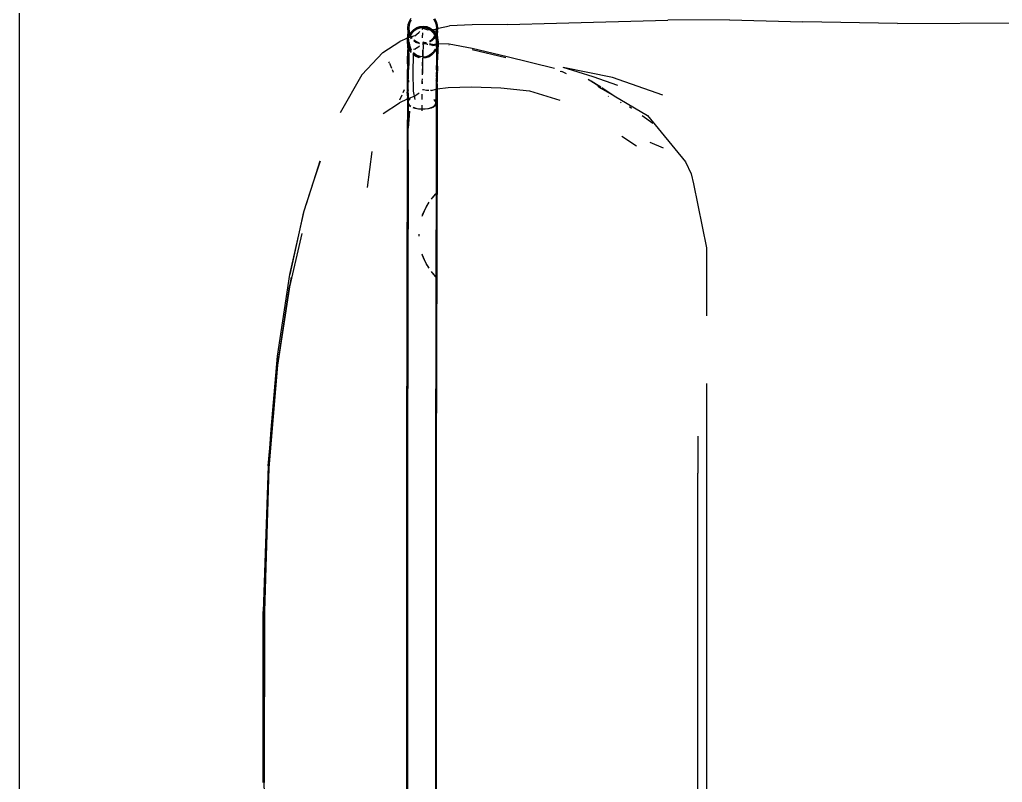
# Model space of a CAD drawing. Header units: millimetres. Extents: x -41292 to 298682, y -22072 to 33155.
# Drawn here: x 29275.8 to 29719.7, y 3407.4 to 3751.7 of the extents above; entities that cross this region are included whole.
import ezdxf

# ---------------------------------------------------------------- set-up
doc = ezdxf.new("R2010")
doc.units = ezdxf.units.MM

# ---------------------------------------------------------------- blocks, each defined once
blk = doc.blocks.new('AHSISHEUD')
for p, q in [((29903.15, 20180.94), (29903.15, 23658.94)), ((30079.21, 21399.16), (30080.02, 21400.47)), ((30078.45, 21395.29), (30078.47, 21396.04)), ((30078.47, 21396.04), (30078.68, 21397.67)), ((30078.63, 21394.41), (30078.47, 21396.04)), ((30078.68, 21397.67), (30079.21, 21399.16)), ((30078.87, 21395.28), (30078.9, 21396.04)), ((30079.09, 21397.56), (30078.9, 21396.04)), ((30078.9, 21396.04), (30079.04, 21394.5)), ((30079.58, 21398.96), (30079.09, 21397.56)), ((30080, 21399.63), (30079.58, 21398.96)), ((30081.19, 21395.4), (30082.45, 21396.22)), ((30082.35, 21395.98), (30083.77, 21396.49)), ((30082.45, 21396.22), (30082.53, 21396.23)), ((30082.53, 21396.23), (30083.88, 21396.73)), ((30083.86, 21396.05), (30082.53, 21395.57)), ((30083.97, 21396.29), (30082.7, 21395.83)), ((30083.77, 21396.49), (30085.32, 21396.65)), ((30085.31, 21396.2), (30083.86, 21396.05)), ((30083.88, 21396.73), (30083.91, 21396.73)), ((30083.91, 21396.73), (30083.95, 21396.75)), ((30083.95, 21396.75), (30085.42, 21396.89)), ((30083.97, 21396.29), (30084, 21396.3)), ((30084, 21396.3), (30084.04, 21396.31)), ((30085.41, 21396.45), (30084.04, 21396.31)), ((30086.76, 21396), (30085.31, 21396.2)), ((30085.32, 21396.65), (30086.86, 21396.44)), ((30085.41, 21396.45), (30085.49, 21396.46)), ((30085.42, 21396.89), (30085.5, 21396.91)), ((30086.94, 21396.26), (30085.49, 21396.46)), ((30085.5, 21396.91), (30087.04, 21396.7)), ((30088.08, 21395.48), (30086.76, 21396)), ((30086.86, 21396.44), (30088.27, 21395.88)), ((30088.26, 21395.74), (30086.94, 21396.26)), ((30087.04, 21396.7), (30088.45, 21396.14)), ((30088.45, 21396.14), (30089.69, 21395.27)), ((30090.93, 21398.76), (30090.2, 21400.02)), ((30090.53, 21400.29), (30091.31, 21398.95)), ((30091.38, 21397.35), (30090.93, 21398.76)), ((30091.31, 21398.95), (30091.79, 21397.45)), ((30091.53, 21395.82), (30091.38, 21397.35)), ((30091.79, 21397.45), (30091.94, 21395.89)), ((30091.94, 21395.89), (30092.31, 21396.02)), ((30092.31, 21396.02), (30097.31, 21397.04)), ((30107.6, 21397.43), (30097.31, 21397.04)), ((30123.59, 21397.66), (30107.6, 21397.43)), ((30123.59, 21397.66), (30145.68, 21398.23)), ((30145.68, 21398.23), (30195.96, 21399.66)), ((30223.78, 21399.83), (30195.96, 21399.66)), ((30223.78, 21399.83), (30256.93, 21398.92)), ((30299.63, 21398.05), (30256.93, 21398.92)), ((30299.63, 21398.05), (30356.09, 21398.36)), ((30078.36, 21391.47), (30078.41, 21391.9)), ((30078.43, 21393.49), (30078.38, 21393.01)), ((30078.38, 21393.01), (30078.42, 21392.93)), ((30078.41, 21391.9), (30078.4, 21391.49)), ((30078.78, 21391.65), (30078.4, 21391.49)), ((30078.42, 21392.93), (30078.41, 21391.9)), ((30078.44, 21394.3), (30078.43, 21393.94)), ((30078.43, 21393.94), (30078.43, 21393.49)), ((30078.45, 21394.6), (30078.44, 21394.3)), ((30078.45, 21395.29), (30078.45, 21394.85)), ((30078.45, 21394.85), (30078.45, 21394.6)), ((30078.83, 21393.78), (30078.63, 21394.41)), ((30078.76, 21390.68), (30078.78, 21391.65)), ((30078.78, 21391.65), (30078.83, 21391.67)), ((30078.85, 21393.48), (30078.81, 21393)), ((30078.81, 21393), (30078.84, 21392.92)), ((30078.85, 21393.93), (30078.83, 21393.78)), ((30078.85, 21393.71), (30078.83, 21393.78)), ((30078.83, 21391.67), (30078.84, 21392.92)), ((30079.23, 21391.84), (30078.83, 21391.67)), ((30078.86, 21394.3), (30078.85, 21393.93)), ((30079.11, 21392.9), (30078.85, 21393.71)), ((30078.85, 21393.71), (30078.85, 21393.48)), ((30078.87, 21394.84), (30078.86, 21394.3)), ((30078.87, 21395.28), (30078.87, 21394.84)), ((30079.04, 21394.5), (30079.45, 21393.22)), ((30079.21, 21392.76), (30079.11, 21392.9)), ((30079.21, 21392.76), (30079.24, 21392.83)), ((30079.66, 21391.96), (30079.21, 21392.76)), ((30079.66, 21391.96), (30079.23, 21391.84)), ((30079.24, 21392.83), (30079.31, 21393)), ((30079.31, 21393), (30079.47, 21393.17)), ((30079.45, 21393.22), (30080.02, 21394.07)), ((30079.45, 21393.22), (30079.47, 21393.17)), ((30079.47, 21393.17), (30079.49, 21393.09)), ((30079.49, 21393.09), (30079.69, 21392.8)), ((30079.58, 21392.56), (30079.61, 21392.62)), ((30079.61, 21392.62), (30079.69, 21392.8)), ((30080.08, 21392.08), (30079.66, 21391.96)), ((30079.89, 21391.57), (30079.66, 21391.96)), ((30080.35, 21393.78), (30079.69, 21392.8)), ((30079.69, 21392.8), (30079.7, 21392.74)), ((30079.7, 21392.74), (30080.08, 21392.08)), ((30080.17, 21391.25), (30079.89, 21391.57)), ((30080.02, 21394.07), (30081.08, 21395.15)), ((30080.02, 21394.07), (30080.13, 21394.31)), ((30081.62, 21392.51), (30080.08, 21392.08)), ((30080.08, 21392.08), (30080.22, 21391.84)), ((30080.13, 21394.31), (30081.19, 21395.4)), ((30080.22, 21391.84), (30080.45, 21391.59)), ((30081.34, 21394.8), (30080.35, 21393.78)), ((30080.45, 21394.03), (30080.35, 21393.78)), ((30081.44, 21395.04), (30080.45, 21394.03)), ((30081.08, 21395.15), (30082.35, 21395.98)), ((30082.53, 21395.57), (30081.34, 21394.8)), ((30082.63, 21395.81), (30081.44, 21395.04)), ((30081.62, 21392.51), (30083.53, 21394.01)), ((30082.63, 21395.81), (30082.7, 21395.83)), ((30083.53, 21394.01), (30083.95, 21394.48)), ((30085.21, 21395.93), (30084.8, 21395.46)), ((30085.1, 21391.66), (30085.16, 21392.81)), ((30085.17, 21393.86), (30085.12, 21392.89)), ((30085.15, 21393.85), (30085.12, 21392.89)), ((30085.12, 21392.89), (30085.16, 21392.81)), ((30085.15, 21391.67), (30085.16, 21392.81)), ((30085.2, 21395.5), (30085.21, 21395.93)), ((30085.21, 21395.93), (30087.58, 21395.31)), ((30088.39, 21395.27), (30087.58, 21395.31)), ((30088.39, 21395.27), (30088.08, 21395.48)), ((30088.98, 21395.23), (30088.26, 21395.74)), ((30088.27, 21395.88), (30089.21, 21395.22)), ((30089.21, 21394.7), (30088.39, 21395.27)), ((30088.98, 21395.23), (30088.39, 21395.27)), ((30089.42, 21394.93), (30088.98, 21395.23)), ((30089.21, 21395.22), (30088.98, 21395.23)), ((30089.08, 21390.65), (30090.07, 21391.67)), ((30089.21, 21395.22), (30089.48, 21395.05)), ((30089.76, 21395.19), (30089.21, 21395.22)), ((30089.21, 21394.7), (30089.24, 21394.67)), ((30090.11, 21393.77), (30089.24, 21394.67)), ((30090.38, 21393.88), (30089.42, 21394.93)), ((30089.48, 21395.05), (30089.51, 21395.01)), ((30089.51, 21395.01), (30090.44, 21394.05)), ((30089.69, 21395.27), (30089.76, 21395.19)), ((30089.76, 21395.19), (30090.71, 21394.15)), ((30089.95, 21395.18), (30089.76, 21395.19)), ((30089.95, 21395.18), (30091.52, 21395.74)), ((30090.07, 21391.67), (30090.72, 21392.71)), ((30090.11, 21393.77), (30090.18, 21393.65)), ((30090.18, 21393.65), (30090.2, 21393.62)), ((30090.72, 21392.71), (30090.2, 21393.62)), ((30090.88, 21393.02), (30090.38, 21393.88)), ((30090.93, 21392.24), (30090.4, 21391.38)), ((30090.44, 21394.05), (30090.51, 21393.92)), ((30090.51, 21393.92), (30090.53, 21393.89)), ((30090.53, 21393.89), (30090.94, 21393.18)), ((30090.71, 21394.15), (30091.07, 21393.54)), ((30090.72, 21392.71), (30090.84, 21392.89)), ((30090.84, 21392.52), (30090.72, 21392.71)), ((30090.84, 21392.89), (30090.88, 21393.02)), ((30090.84, 21392.52), (30090.9, 21392.4)), ((30090.88, 21393.02), (30090.94, 21393.18)), ((30091.11, 21392.63), (30090.88, 21393.02)), ((30090.93, 21392.24), (30090.9, 21392.4)), ((30091.13, 21392.56), (30090.93, 21392.24)), ((30091.29, 21391.11), (30090.93, 21392.24)), ((30090.94, 21393.18), (30091.07, 21393.54)), ((30090.94, 21393.18), (30091.22, 21392.71)), ((30091.07, 21393.54), (30091.34, 21394.29)), ((30091.07, 21393.54), (30091.34, 21393.06)), ((30091.13, 21392.56), (30091.11, 21392.63)), ((30091.22, 21392.71), (30091.13, 21392.56)), ((30091.42, 21391.67), (30091.13, 21392.56)), ((30091.34, 21393.06), (30091.22, 21392.71)), ((30091.22, 21392.71), (30091.28, 21392.59)), ((30091.28, 21392.59), (30091.42, 21392.07)), ((30091.34, 21394.29), (30091.52, 21395.74)), ((30091.45, 21393.37), (30091.34, 21393.06)), ((30091.34, 21393.06), (30091.44, 21392.9)), ((30091.42, 21391.67), (30091.39, 21390.46)), ((30091.42, 21392.07), (30091.47, 21392.21)), ((30091.46, 21391.95), (30091.42, 21392.07)), ((30091.46, 21391.95), (30091.42, 21391.67)), ((30091.46, 21391.53), (30091.42, 21391.67)), ((30091.48, 21393.26), (30091.44, 21392.9)), ((30091.47, 21392.84), (30091.44, 21392.9)), ((30091.47, 21392.84), (30091.44, 21392.78)), ((30091.44, 21392.78), (30091.47, 21392.71)), ((30091.45, 21393.37), (30091.48, 21393.45)), ((30091.48, 21393.26), (30091.45, 21393.37)), ((30091.46, 21391.95), (30091.7, 21391.2)), ((30091.46, 21391.53), (30091.46, 21391.95)), ((30091.49, 21392.82), (30091.47, 21392.84)), ((30091.47, 21392.71), (30091.49, 21392.82)), ((30091.47, 21392.21), (30091.47, 21392.71)), ((30091.74, 21394.18), (30091.48, 21393.45)), ((30091.48, 21393.45), (30091.49, 21393.71)), ((30091.49, 21394.08), (30091.5, 21394.37)), ((30091.49, 21393.71), (30091.49, 21394.08)), ((30091.49, 21392.82), (30091.84, 21391.73)), ((30091.52, 21395.74), (30091.5, 21395.06)), ((30091.5, 21394.62), (30091.5, 21395.06)), ((30091.5, 21394.37), (30091.5, 21394.62)), ((30091.52, 21395.74), (30091.94, 21395.89)), ((30091.53, 21395.82), (30091.52, 21395.74)), ((30091.95, 21395.81), (30091.74, 21394.18)), ((30091.84, 21391.73), (30091.81, 21390.45)), ((30091.89, 21392.2), (30091.84, 21391.73)), ((30091.84, 21391.73), (30091.88, 21391.67)), ((30091.86, 21392.77), (30091.9, 21393.26)), ((30091.89, 21392.7), (30091.86, 21392.77)), ((30091.87, 21390.36), (30091.88, 21391.6)), ((30091.88, 21391.67), (30091.89, 21392.2)), ((30091.88, 21391.6), (30091.88, 21391.67)), ((30091.88, 21391.6), (30091.97, 21391.31)), ((30091.89, 21392.2), (30091.89, 21392.7)), ((30091.9, 21393.26), (30091.91, 21393.71)), ((30091.92, 21394.61), (30091.91, 21394.07)), ((30091.91, 21393.71), (30091.91, 21394.07)), ((30091.95, 21395.81), (30091.92, 21395.05)), ((30091.92, 21394.61), (30091.92, 21395.05)), ((30091.94, 21395.89), (30091.95, 21395.81)), ((30067.18, 21385.03), (30074.9, 21390.01)), ((30078.36, 21391.47), (30074.9, 21390.01)), ((30078.34, 21390.68), (30078.36, 21391.47)), ((30078.38, 21389.8), (30078.34, 21390.68)), ((30078.4, 21391.49), (30078.36, 21391.47)), ((30078.4, 21390.59), (30078.38, 21389.8)), ((30078.39, 21389.75), (30078.38, 21389.8)), ((30078.39, 21389.75), (30078.38, 21387.56)), ((30078.38, 21387.56), (30078.38, 21387.05)), ((30078.54, 21388.16), (30078.39, 21389.75)), ((30078.4, 21390.98), (30078.4, 21390.59)), ((30078.65, 21387.79), (30078.54, 21388.16)), ((30078.63, 21386.89), (30078.65, 21387.79)), ((30078.69, 21389.49), (30078.65, 21389.9)), ((30078.65, 21387.79), (30078.68, 21388.53)), ((30078.8, 21387.35), (30078.65, 21387.79)), ((30078.68, 21388.53), (30078.69, 21389.49)), ((30078.8, 21388.74), (30078.69, 21389.49)), ((30078.8, 21389.79), (30078.76, 21390.68)), ((30078.82, 21390.58), (30078.8, 21389.79)), ((30078.8, 21389.79), (30078.81, 21389.74)), ((30078.81, 21389.74), (30078.8, 21388.74)), ((30078.8, 21388.32), (30078.8, 21388.74)), ((30078.81, 21388.26), (30078.8, 21388.32)), ((30078.84, 21387.86), (30078.8, 21387.55)), ((30078.8, 21387.55), (30078.8, 21387.35)), ((30078.8, 21387.35), (30078.8, 21387.11)), ((30079.02, 21386.66), (30078.8, 21387.35)), ((30078.81, 21389.74), (30078.95, 21388.26)), ((30078.81, 21388.26), (30078.84, 21387.86)), ((30079.07, 21387.46), (30078.81, 21388.26)), ((30078.82, 21391.09), (30078.82, 21390.58)), ((30078.95, 21388.26), (30079.08, 21387.85)), ((30079.05, 21386.88), (30079.07, 21387.46)), ((30079.07, 21387.46), (30079.08, 21387.85)), ((30079.29, 21386.76), (30079.07, 21387.46)), ((30079.11, 21389.48), (30079.08, 21389.89)), ((30079.08, 21387.85), (30079.1, 21388.52)), ((30079.08, 21387.85), (30079.4, 21386.84)), ((30079.1, 21388.52), (30079.11, 21389.48)), ((30079.11, 21389.48), (30079.22, 21388.36)), ((30079.22, 21388.36), (30079.67, 21386.95)), ((30079.22, 21388.36), (30079.25, 21387.95)), ((30082.15, 21389.58), (30081.17, 21390.26)), ((30081.19, 21390.78), (30082.34, 21389.98)), ((30082.8, 21387.27), (30081.83, 21386.54)), ((30083.56, 21389.02), (30082.15, 21389.58)), ((30082.34, 21389.98), (30083.66, 21389.45)), ((30082.8, 21387.27), (30083.57, 21387.83)), ((30083.81, 21388.99), (30083.56, 21389.02)), ((30083.66, 21387.91), (30083.57, 21387.83)), ((30083.66, 21389.45), (30083.82, 21389.43)), ((30083.8, 21388.06), (30083.66, 21387.91)), ((30085.41, 21388.42), (30085.3, 21384.58)), ((30085.42, 21388.84), (30085.35, 21388.83)), ((30085.36, 21389.28), (30085.42, 21389.28)), ((30085.42, 21389.45), (30085.37, 21389.47)), ((30085.39, 21389.79), (30085.42, 21389.45)), ((30085.39, 21389.79), (30086.49, 21389.4)), ((30085.41, 21388.42), (30085.42, 21388.84)), ((30085.75, 21389.31), (30085.42, 21389.45)), ((30085.42, 21389.45), (30085.42, 21389.38)), ((30085.42, 21389.28), (30085.42, 21389.38)), ((30085.42, 21389.28), (30085.75, 21389.31)), ((30085.42, 21388.84), (30085.42, 21389.28)), ((30086.65, 21388.97), (30085.42, 21388.84)), ((30085.75, 21389.31), (30086.49, 21389.4)), ((30086.65, 21388.97), (30085.75, 21389.31)), ((30086.56, 21389.4), (30086.49, 21389.4)), ((30086.56, 21389.4), (30086.91, 21389.53)), ((30086.91, 21389.25), (30086.56, 21389.4)), ((30086.9, 21389.06), (30086.65, 21388.97)), ((30087.37, 21388.67), (30086.65, 21388.97)), ((30087.47, 21388.65), (30087.37, 21388.67)), ((30089.61, 21388.23), (30088.31, 21388.49)), ((30089.65, 21388.68), (30088.32, 21388.9)), ((30089.34, 21390.3), (30088.33, 21389.65)), ((30088.34, 21390.17), (30089.08, 21390.65)), ((30090.4, 21391.38), (30089.34, 21390.3)), ((30089.61, 21388.23), (30091.44, 21388.53)), ((30089.65, 21388.68), (30091.44, 21388.98)), ((30091.39, 21390.46), (30091.29, 21391.11)), ((30091.39, 21390.46), (30091.43, 21389.58)), ((30091.43, 21387.35), (30091.41, 21379.18)), ((30091.43, 21389.58), (30091.45, 21390.36)), ((30091.44, 21389.53), (30091.43, 21389.58)), ((30091.43, 21387.35), (30091.44, 21388.53)), ((30091.44, 21388.98), (30091.44, 21389.53)), ((30091.44, 21388.98), (30091.74, 21389.04)), ((30091.44, 21388.53), (30091.44, 21388.98)), ((30091.44, 21388.53), (30091.73, 21388.57)), ((30091.45, 21391.07), (30091.46, 21391.53)), ((30091.45, 21390.36), (30091.45, 21391.07)), ((30091.56, 21391.21), (30091.46, 21391.53)), ((30091.56, 21391.21), (30091.59, 21390.8)), ((30091.71, 21389.68), (30091.59, 21390.8)), ((30091.73, 21388.31), (30091.68, 21386.67)), ((30091.7, 21391.2), (30091.81, 21390.45)), ((30091.71, 21389.68), (30091.74, 21389.27)), ((30091.74, 21389.04), (30091.73, 21388.57)), ((30091.73, 21388.57), (30091.86, 21388.59)), ((30091.73, 21388.57), (30091.73, 21388.31)), ((30091.74, 21389.27), (30091.74, 21389.04)), ((30091.74, 21389.04), (30091.86, 21389.06)), ((30091.81, 21390.45), (30091.86, 21389.57)), ((30091.84, 21379.17), (30091.85, 21387.34)), ((30091.85, 21387.34), (30091.86, 21388.53)), ((30091.86, 21389.57), (30091.87, 21390.36)), ((30091.86, 21389.52), (30091.86, 21389.57)), ((30091.86, 21389.06), (30091.86, 21389.52)), ((30091.86, 21389.06), (30092, 21389.08)), ((30091.86, 21388.59), (30091.86, 21389.06)), ((30091.86, 21388.59), (30091.99, 21388.61)), ((30091.86, 21388.53), (30091.86, 21388.59)), ((30091.97, 21391.31), (30092.01, 21390.9)), ((30092, 21389.08), (30092.16, 21389.08)), ((30092.01, 21390.9), (30092.13, 21389.67)), ((30092.15, 21388.3), (30092.1, 21386.66)), ((30092.13, 21389.67), (30092.16, 21389.26)), ((30092.16, 21389.08), (30092.15, 21388.3)), ((30092.16, 21389.26), (30092.16, 21389.08)), ((30092.16, 21389.08), (30097.1, 21388.94)), ((30097.1, 21388.38), (30097.03, 21388.39)), ((30097.1, 21388.94), (30107.49, 21386.95)), ((30067.18, 21385.03), (30057.7, 21374.93)), ((30057.79, 21374.93), (30067.18, 21385.03)), ((30078.36, 21379.89), (30078.37, 21383.36)), ((30078.37, 21386.17), (30078.37, 21384.18)), ((30078.46, 21379.09), (30078.56, 21384.7)), ((30078.56, 21384.7), (30078.63, 21386.89)), ((30078.78, 21380.12), (30078.79, 21383.57)), ((30078.79, 21386.19), (30078.79, 21384.41)), ((30078.99, 21384.69), (30078.88, 21379.08)), ((30078.99, 21384.69), (30079.04, 21386.62)), ((30079.02, 21386.66), (30079.05, 21386.88)), ((30079.04, 21386.62), (30079.02, 21386.66)), ((30079.04, 21386.62), (30079.09, 21386.53)), ((30079.49, 21385.83), (30079.09, 21386.53)), ((30079.78, 21385.92), (30079.29, 21386.76)), ((30079.52, 21385.82), (30079.37, 21385.8)), ((30079.4, 21386.84), (30079.47, 21386.72)), ((30079.47, 21386.72), (30079.91, 21385.96)), ((30079.52, 21385.82), (30079.49, 21385.83)), ((30079.78, 21385.92), (30079.52, 21385.82)), ((30079.8, 21385.32), (30079.52, 21385.82)), ((30079.67, 21386.95), (30080.06, 21386.28)), ((30079.91, 21385.96), (30079.78, 21385.92)), ((30080.04, 21385.47), (30079.78, 21385.92)), ((30079.8, 21385.32), (30079.86, 21385.2)), ((30079.86, 21385.2), (30079.89, 21385.16)), ((30079.98, 21385.07), (30079.89, 21385.16)), ((30080.05, 21386), (30079.91, 21385.96)), ((30079.91, 21385.96), (30080.05, 21385.72)), ((30080.89, 21384.07), (30080.74, 21384.24)), ((30080.89, 21384.07), (30080.92, 21384.04)), ((30081.09, 21383.92), (30080.92, 21384.04)), ((30080.92, 21375.93), (30081.09, 21383.92)), ((30081.1, 21384.3), (30080.95, 21384.46)), ((30081.04, 21384.55), (30081.11, 21384.47)), ((30081.07, 21384.96), (30081.36, 21384.64)), ((30081.09, 21383.92), (30081.1, 21384.3)), ((30082.16, 21383.18), (30081.09, 21383.92)), ((30081.7, 21386.47), (30081.1, 21386.3)), ((30081.1, 21384.3), (30081.11, 21384.47)), ((30082.33, 21383.44), (30081.1, 21384.3)), ((30081.11, 21384.47), (30081.11, 21384.75)), ((30081.11, 21384.47), (30081.16, 21384.42)), ((30081.16, 21384.42), (30081.19, 21384.38)), ((30081.19, 21384.38), (30082.35, 21383.58)), ((30081.36, 21384.64), (30082.52, 21383.84)), ((30081.7, 21386.47), (30081.77, 21386.52)), ((30081.77, 21386.52), (30081.83, 21386.54)), ((30081.83, 21386.54), (30082.03, 21386.62)), ((30083.56, 21382.62), (30082.16, 21383.18)), ((30083.67, 21382.91), (30082.33, 21383.44)), ((30082.35, 21383.58), (30083.67, 21383.05)), ((30082.52, 21383.84), (30083.85, 21383.31)), ((30083.67, 21383.05), (30084.15, 21382.98)), ((30083.85, 21383.31), (30085.1, 21383.14)), ((30085.11, 21386.04), (30085.1, 21383.14)), ((30085.1, 21383.14), (30085.1, 21383.08)), ((30085.1, 21383.14), (30085.22, 21383.09)), ((30085.21, 21382.86), (30085.27, 21382.87)), ((30085.28, 21382.66), (30085.21, 21382.67)), ((30085.22, 21383.09), (30085.29, 21383.11)), ((30085.29, 21383.11), (30085.27, 21382.87)), ((30085.27, 21382.87), (30086.56, 21383)), ((30085.27, 21382.87), (30085.28, 21382.66)), ((30086.75, 21382.81), (30085.28, 21382.66)), ((30085.3, 21384.58), (30085.29, 21383.11)), ((30085.29, 21383.11), (30086.66, 21383.24)), ((30086.56, 21383), (30087.9, 21383.48)), ((30088.08, 21383.08), (30086.65, 21382.57)), ((30086.66, 21383.24), (30086.7, 21383.26)), ((30086.7, 21383.26), (30086.74, 21383.26)), ((30086.74, 21383.26), (30088, 21383.72)), ((30086.75, 21382.81), (30086.79, 21382.82)), ((30086.79, 21382.82), (30086.83, 21382.83)), ((30088.18, 21383.32), (30086.83, 21382.83)), ((30087.9, 21383.48), (30089.08, 21384.25)), ((30088, 21383.72), (30088.08, 21383.74)), ((30088.08, 21383.74), (30089.19, 21384.49)), ((30089.34, 21383.9), (30088.08, 21383.08)), ((30088.18, 21383.32), (30088.26, 21383.34)), ((30089.44, 21384.14), (30088.26, 21383.34)), ((30089.08, 21384.25), (30089.35, 21384.52)), ((30089.19, 21384.49), (30089.27, 21384.58)), ((30090.4, 21384.99), (30089.34, 21383.9)), ((30090.5, 21385.23), (30089.44, 21384.14)), ((30089.49, 21384.81), (30090.18, 21385.51)), ((30089.49, 21384.67), (30090.08, 21385.27)), ((30090.08, 21385.27), (30090.18, 21385.51)), ((30090.18, 21385.51), (30090.84, 21386.5)), ((30090.5, 21385.23), (30090.4, 21384.99)), ((30091.22, 21386.29), (30090.5, 21385.23)), ((30090.94, 21386.74), (30090.84, 21386.5)), ((30091.22, 21386.29), (30091.24, 21386.36)), ((30091.24, 21386.36), (30091.32, 21386.54)), ((30091.62, 21384.48), (30091.51, 21378.87)), ((30091.68, 21386.67), (30091.62, 21384.48)), ((30091.93, 21378.86), (30092.04, 21384.47)), ((30092.1, 21386.66), (30092.04, 21384.47)), ((30107.49, 21386.95), (30123.34, 21383.24)), ((30122.81, 21382.54), (30107.49, 21386.19)), ((30123.34, 21383.24), (30144.8, 21377.94)), ((30070.19, 21380.32), (30069.99, 21380.79)), ((30071.27, 21377.84), (30070.32, 21380.03)), ((30078.45, 21378.74), (30078.41, 21377.4)), ((30078.45, 21378.74), (30078.46, 21379.09)), ((30078.87, 21378.73), (30078.83, 21377.39)), ((30078.87, 21378.73), (30078.88, 21379.08)), ((30083.66, 21382.61), (30083.56, 21382.62)), ((30085.11, 21382.4), (30085.08, 21382.41)), ((30085.11, 21382.4), (30085.09, 21378.54)), ((30085.19, 21378.98), (30085.1, 21375.54)), ((30085.26, 21382.42), (30085.11, 21382.4)), ((30085.19, 21378.98), (30085.26, 21382.42)), ((30085.21, 21382.65), (30085.28, 21382.66)), ((30085.28, 21382.66), (30085.26, 21382.42)), ((30086.65, 21382.57), (30085.26, 21382.42)), ((30091.41, 21377.5), (30091.41, 21379.18)), ((30091.5, 21378.52), (30091.46, 21377.18)), ((30091.51, 21378.87), (30091.5, 21378.52)), ((30091.83, 21377.5), (30091.84, 21379.17)), ((30091.92, 21378.51), (30091.88, 21377.17)), ((30091.93, 21378.86), (30091.92, 21378.51)), ((30057.66, 21374.93), (30047.91, 21357.71)), ((30057.66, 21374.93), (30057.7, 21374.93)), ((30072.06, 21376.01), (30071.52, 21377.26)), ((30078.33, 21374.25), (30078.35, 21375.24)), ((30078.34, 21373.76), (30078.33, 21374.25)), ((30078.35, 21376.47), (30078.39, 21376.86)), ((30078.38, 21376.28), (30078.35, 21376.47)), ((30078.35, 21375.43), (30078.36, 21375.65)), ((30078.35, 21375.24), (30078.35, 21375.43)), ((30078.36, 21378.18), (30078.36, 21377.69)), ((30078.36, 21377.69), (30078.41, 21377.4)), ((30078.36, 21375.65), (30078.38, 21376.28)), ((30078.39, 21376.86), (30078.41, 21377.4)), ((30078.75, 21374.24), (30078.76, 21374.76)), ((30078.76, 21373.75), (30078.75, 21374.24)), ((30078.76, 21374.76), (30078.77, 21374.95)), ((30078.77, 21376.46), (30078.82, 21376.86)), ((30078.8, 21376.27), (30078.77, 21376.46)), ((30078.77, 21375.35), (30078.78, 21375.65)), ((30078.77, 21375.24), (30078.77, 21375.35)), ((30078.77, 21374.95), (30078.77, 21375.24)), ((30078.78, 21378.17), (30078.78, 21377.68)), ((30078.78, 21377.68), (30078.83, 21377.39)), ((30078.78, 21375.65), (30078.8, 21376.27)), ((30078.82, 21376.86), (30078.83, 21377.39)), ((30081.04, 21367.5), (30080.92, 21375.93)), ((30085.08, 21374.87), (30085.1, 21375.54)), ((30085.09, 21378.22), (30085.09, 21377.59)), ((30085.1, 21375.54), (30085.09, 21377.59)), ((30091.38, 21374.02), (30091.4, 21374.73)), ((30091.38, 21374.02), (30091.4, 21373.59)), ((30091.45, 21376.64), (30091.4, 21376.29)), ((30091.4, 21376.29), (30091.43, 21376.05)), ((30091.41, 21375.02), (30091.4, 21374.98)), ((30091.4, 21374.98), (30091.4, 21374.73)), ((30091.46, 21377.18), (30091.41, 21377.5)), ((30091.41, 21375.02), (30091.43, 21376.05)), ((30091.46, 21377.18), (30091.45, 21376.64)), ((30091.81, 21374.54), (30091.8, 21374.01)), ((30091.8, 21374.01), (30091.82, 21373.59)), ((30091.82, 21374.74), (30091.81, 21374.54)), ((30091.87, 21376.63), (30091.82, 21376.28)), ((30091.82, 21376.28), (30091.85, 21376.05)), ((30091.83, 21375.01), (30091.82, 21374.98)), ((30091.82, 21374.98), (30091.82, 21374.74)), ((30091.88, 21377.17), (30091.83, 21377.5)), ((30091.83, 21375.01), (30091.85, 21376.05)), ((30091.88, 21377.17), (30091.87, 21376.63)), ((30147.36, 21376.59), (30148.03, 21376.42)), ((30150.17, 21375.45), (30148.03, 21376.42)), ((30162.17, 21374.02), (30148.63, 21378.19)), ((30170.92, 21373.68), (30148.63, 21378.19)), ((30173.29, 21370.07), (30162.17, 21374.02)), ((30078.28, 21371.14), (30078.29, 21371.97)), ((30078.28, 21370.77), (30078.28, 21371.14)), ((30078.28, 21370.35), (30078.28, 21370.77)), ((30078.28, 21369.14), (30078.28, 21370.35)), ((30078.29, 21371.97), (30078.3, 21372.53)), ((30078.3, 21372.53), (30078.32, 21373.69)), ((30078.3, 21372.53), (30078.34, 21372.32)), ((30078.32, 21373.69), (30078.34, 21373.76)), ((30078.34, 21372.32), (30078.33, 21371.41)), ((30078.7, 21371.51), (30078.71, 21371.96)), ((30078.7, 21371.13), (30078.7, 21371.51)), ((30078.7, 21370.76), (30078.7, 21371.13)), ((30078.7, 21369.82), (30078.7, 21370.76)), ((30078.7, 21368.23), (30078.7, 21369.82)), ((30078.71, 21371.96), (30078.72, 21372.53)), ((30078.72, 21372.53), (30078.73, 21373.11)), ((30078.72, 21372.53), (30078.76, 21372.31)), ((30078.73, 21373.11), (30078.74, 21373.68)), ((30078.74, 21373.68), (30078.76, 21373.75)), ((30078.76, 21372.31), (30078.75, 21371.58)), ((30085.02, 21371.87), (30085.07, 21373.12)), ((30085.02, 21371.87), (30085.02, 21370.8)), ((30085.05, 21370.81), (30085.02, 21371.87)), ((30091.34, 21371.77), (30091.33, 21371.32)), ((30091.33, 21371.32), (30091.33, 21370.94)), ((30091.33, 21370.94), (30091.33, 21370.57)), ((30091.33, 21370.57), (30091.38, 21370.65)), ((30091.33, 21370.57), (30091.33, 21370.16)), ((30091.33, 21370.16), (30091.33, 21369.65)), ((30091.33, 21369.65), (30091.37, 21369.14)), ((30091.35, 21372.32), (30091.34, 21371.77)), ((30091.36, 21372.89), (30091.35, 21372.32)), ((30091.39, 21372.14), (30091.35, 21372.32)), ((30091.37, 21373.46), (30091.36, 21372.89)), ((30091.4, 21373.59), (30091.37, 21373.46)), ((30091.38, 21370.65), (30091.39, 21372.14)), ((30091.75, 21370.93), (30091.76, 21371.76)), ((30091.75, 21370.93), (30091.75, 21370.56)), ((30091.75, 21370.56), (30091.75, 21370.16)), ((30091.75, 21370.16), (30091.75, 21368.58)), ((30091.77, 21372.32), (30091.76, 21371.76)), ((30091.78, 21372.88), (30091.77, 21372.32)), ((30091.82, 21373.42), (30091.78, 21372.88)), ((30091.82, 21373.59), (30091.79, 21373.46)), ((30091.79, 21373.46), (30091.82, 21373.42)), ((30096.76, 21369.27), (30107.32, 21369.49)), ((30107.32, 21369.49), (30120.46, 21369)), ((30159.94, 21372.88), (30161.38, 21372.06)), ((30165.16, 21369.5), (30159.94, 21372.88)), ((30165.72, 21369.34), (30161.38, 21372.06)), ((30164.26, 21369.74), (30165.72, 21368.89)), ((30165.72, 21368.89), (30165.16, 21369.5)), ((30193.68, 21365.72), (30170.92, 21373.68)), ((30075.72, 21365.69), (30074.78, 21363.49)), ((30076.79, 21368.19), (30076.22, 21366.86)), ((30078.27, 21366.59), (30078.29, 21367.73)), ((30078.27, 21366.59), (30078.28, 21363.98)), ((30078.3, 21368.36), (30078.28, 21369.14)), ((30078.28, 21368.23), (30078.3, 21368.36)), ((30078.3, 21367.89), (30078.28, 21368.23)), ((30078.3, 21367.89), (30078.29, 21367.73)), ((30078.72, 21368.17), (30078.7, 21368.23)), ((30078.7, 21366.58), (30078.72, 21367.91)), ((30078.7, 21366.58), (30078.7, 21364.18)), ((30078.72, 21368.17), (30078.72, 21367.91)), ((30081.27, 21365.18), (30078.89, 21364.28)), ((30081.46, 21365.31), (30081.04, 21367.5)), ((30081.27, 21365.18), (30081.46, 21365.31)), ((30081.46, 21365.31), (30083.24, 21366.55)), ((30081.75, 21363.8), (30081.46, 21365.31)), ((30083.24, 21366.55), (30083.56, 21366.84)), ((30085.01, 21363.77), (30085.01, 21366.2)), ((30085.51, 21368.09), (30085.11, 21368.15)), ((30087, 21367.86), (30085.51, 21368.09)), ((30088.06, 21367.87), (30087, 21367.86)), ((30089.13, 21367.88), (30088.8, 21367.88)), ((30089.13, 21367.88), (30091.16, 21368.44)), ((30091.16, 21368.44), (30091.33, 21368.49)), ((30091.27, 21364.55), (30091.29, 21365.33)), ((30091.29, 21365.33), (30091.31, 21366.12)), ((30091.29, 21365.33), (30091.33, 21364.72)), ((30091.31, 21366.12), (30091.33, 21366.47)), ((30091.37, 21369.14), (30091.33, 21368.98)), ((30091.33, 21368.98), (30091.33, 21368.49)), ((30091.33, 21368.49), (30091.54, 21368.55)), ((30091.33, 21368.49), (30091.33, 21368.09)), ((30091.35, 21367.63), (30091.33, 21368.09)), ((30091.33, 21366.89), (30091.35, 21367.63)), ((30091.33, 21366.65), (30091.33, 21366.89)), ((30091.33, 21366.65), (30091.33, 21366.47)), ((30091.54, 21368.55), (30091.75, 21368.58)), ((30091.75, 21368.58), (30091.74, 21345.62)), ((30091.75, 21368.58), (30096.76, 21369.27)), ((30120.46, 21369), (30133.47, 21367.63)), ((30133.47, 21367.63), (30147.19, 21363.48)), ((30165.72, 21368.89), (30171.64, 21365.41)), ((30166.18, 21369.21), (30171.64, 21365.41)), ((30169.15, 21365.15), (30169, 21365.3)), ((30171.64, 21365.41), (30186.82, 21356.49)), ((30067.35, 21357.41), (30074.71, 21362.23)), ((30078.18, 21363.93), (30074.71, 21362.23)), ((30078.2, 21364.58), (30078.18, 21363.93)), ((30078.28, 21363.98), (30078.18, 21363.93)), ((30078.28, 21363.98), (30078.27, 21345.65)), ((30078.61, 21364.14), (30078.28, 21363.98)), ((30078.62, 21364.4), (30078.61, 21364.14)), ((30078.7, 21364.18), (30078.61, 21364.14)), ((30078.89, 21364.28), (30078.7, 21364.18)), ((30078.7, 21364.18), (30078.7, 21354.87)), ((30079.58, 21360.67), (30078.85, 21361.24)), ((30078.86, 21361.79), (30079.17, 21361.35)), ((30078.88, 21364.05), (30079.04, 21364.16)), ((30079.24, 21363.94), (30078.88, 21363.5)), ((30079.17, 21361.35), (30079.82, 21360.85)), ((30079.53, 21364.14), (30079.24, 21363.94)), ((30079.82, 21360.55), (30079.58, 21360.67)), ((30085.01, 21359.52), (30085.01, 21361.27)), ((30089.76, 21360.45), (30090.52, 21360.98)), ((30090.89, 21360.88), (30090.08, 21360.32)), ((30090.58, 21363.56), (30090.32, 21363.76)), ((30090.52, 21360.98), (30091.01, 21361.58)), ((30091.04, 21362.93), (30090.58, 21363.56)), ((30090.81, 21363.75), (30090.96, 21363.63)), ((30091.33, 21361.41), (30090.89, 21360.88)), ((30090.96, 21363.63), (30091.22, 21363.27)), ((30091.01, 21361.58), (30091.19, 21362.25)), ((30091.19, 21362.25), (30091.04, 21362.93)), ((30091.19, 21362.25), (30091.21, 21363.01)), ((30091.21, 21363.01), (30091.22, 21363.27)), ((30091.22, 21363.27), (30091.27, 21364.55)), ((30091.22, 21363.27), (30091.33, 21363.12)), ((30091.33, 21361.41), (30091.31, 21340.98)), ((30091.33, 21364.72), (30091.33, 21363.12)), ((30091.33, 21363.12), (30091.45, 21362.96)), ((30091.33, 21361.41), (30091.33, 21363.12)), ((30091.41, 21361.52), (30091.33, 21361.41)), ((30091.43, 21361.57), (30091.41, 21361.52)), ((30174.54, 21362.57), (30174.87, 21362.26)), ((30178.59, 21360.56), (30179.53, 21359.91)), ((30079.23, 21358.59), (30078.72, 21350.78)), ((30080.88, 21360.29), (30082.04, 21359.91)), ((30081.85, 21359.74), (30080.88, 21360.06)), ((30083.26, 21359.46), (30081.85, 21359.74)), ((30082.04, 21359.91), (30083.36, 21359.64)), ((30084.8, 21359.32), (30083.26, 21359.46)), ((30083.36, 21359.64), (30084.81, 21359.52)), ((30085.01, 21359.33), (30084.8, 21359.32)), ((30084.81, 21359.52), (30085.01, 21359.52)), ((30085.01, 21359.52), (30086.25, 21359.55)), ((30085.01, 21359.33), (30085.01, 21359.52)), ((30086.35, 21359.35), (30085.01, 21359.33)), ((30085.01, 21358.72), (30085.01, 21359.33)), ((30086.25, 21359.55), (30087.59, 21359.72)), ((30087.77, 21359.54), (30086.35, 21359.35)), ((30087.59, 21359.72), (30088.77, 21360.03)), ((30089.03, 21359.87), (30087.77, 21359.54)), ((30088.77, 21360.03), (30089.76, 21360.45)), ((30090.08, 21360.32), (30089.03, 21359.87)), ((30184.31, 21356.58), (30189.2, 21353.16)), ((30186.82, 21356.49), (30203.93, 21335.59)), ((30078.72, 21350.78), (30078.7, 21354.87)), ((30078.68, 21341.01), (30078.69, 21350.28)), ((30078.69, 21350.28), (30078.72, 21350.78)), ((30175.11, 21347.27), (30181.78, 21342.9)), ((30078.27, 21345.65), (30077.89, 21197.34)), ((30091.74, 21345.62), (30091.36, 21197.32)), ((30194.05, 21341.83), (30188, 21344.4)), ((30060.27, 21324.08), (30062.43, 21340.33)), ((30078.68, 21341.01), (30078.31, 21197.34)), ((30091.31, 21340.98), (30090.94, 21197.32)), ((30036.01, 21327), (30038.89, 21336.14)), ((30036.01, 21327), (30038.98, 21336.14)), ((30203.93, 21335.59), (30206.53, 21330.2)), ((30206.53, 21330.2), (30207.49, 21325.7)), ((30031.48, 21313.01), (30036.01, 21327)), ((30032.61, 21316.17), (30036.01, 21327)), ((30207.49, 21325.7), (30213.36, 21296.79)), ((30090.91, 21320.99), (30089.41, 21319.31)), ((30089.53, 21319.21), (30091.02, 21320.88)), ((30091.15, 21321.22), (30090.91, 21320.99)), ((30091.02, 21320.88), (30091.15, 21321.01)), ((30088.01, 21317.41), (30086.86, 21315.57)), ((30086.99, 21315.49), (30088.01, 21317.12)), ((30089.41, 21319.31), (30089.25, 21319.09)), ((30089.25, 21318.84), (30089.53, 21319.21)), ((30029.51, 21304.02), (30031.48, 21313.01)), ((30029.51, 21304.02), (30031.49, 21312.79)), ((30085.84, 21313.54), (30085.04, 21311.55)), ((30085.13, 21311.37), (30085.98, 21313.47)), ((30086.86, 21315.57), (30085.84, 21313.54)), ((30085.98, 21313.47), (30086.99, 21315.49)), ((30085.04, 21311.07), (30085.13, 21311.37)), ((30024.8, 21277.29), (30030.71, 21303.24)), ((30025.17, 21284.71), (30029.51, 21304.02)), ((30025.3, 21284.77), (30029.51, 21304.02)), ((30083.48, 21302.94), (30083.46, 21302.46)), ((30083.46, 21302.46), (30083.48, 21302.03)), ((30085.13, 21293.55), (30085, 21293.97)), ((30213.36, 21296.79), (30213.46, 21266.06)), ((30085, 21293.47), (30085.84, 21291.38)), ((30085.98, 21291.45), (30085.13, 21293.55)), ((30085.84, 21291.38), (30086.86, 21289.36)), ((30086.99, 21289.43), (30085.98, 21291.45)), ((30086.86, 21289.36), (30087.94, 21287.62)), ((30087.94, 21287.9), (30086.99, 21289.43)), ((30089.53, 21285.71), (30089.18, 21286.18)), ((30089.18, 21285.93), (30089.41, 21285.61)), ((30089.41, 21285.61), (30090.91, 21283.93)), ((30091.02, 21284.04), (30089.53, 21285.71)), ((30019.6, 21247.87), (30025.17, 21284.71)), ((30025.33, 21281.02), (30020.32, 21249.31)), ((30025.33, 21281.02), (30024.82, 21278.48)), ((30025.74, 21283.56), (30025.33, 21281.02)), ((30090.91, 21283.93), (30091.06, 21283.79)), ((30091.06, 21284), (30091.02, 21284.04)), ((30024.8, 21277.29), (30019.64, 21243.85)), ((30024.82, 21278.48), (30020.32, 21249.31)), ((30016.81, 21214.73), (30019.6, 21247.87)), ((30016.81, 21214.73), (30019.76, 21247.87)), ((30018.76, 21234.43), (30019.76, 21245.68)), ((30019.76, 21245.68), (30019.55, 21244.35)), ((30019.76, 21245.68), (30019.77, 21245.86)), ((30020.32, 21249.31), (30019.77, 21245.86)), ((30019.96, 21247.37), (30019.77, 21245.86)), ((30019.64, 21243.85), (30015.77, 21197.43)), ((30019.55, 21244.35), (30017.82, 21223.93)), ((30213.52, 20819.34), (30213.52, 21235.51)), ((30015.5, 21197.93), (30017.82, 21223.93)), ((30017.82, 21223.93), (30015.58, 21197.55)), ((30016.1, 21206.33), (30016.81, 21214.73)), ((30209.47, 21211.81), (30209.53, 21195.13)), ((30015.36, 21198.43), (30016.1, 21206.33)), ((30015.44, 21198.43), (30016.1, 21206.33)), ((30015.36, 21198.43), (30013.14, 21132.56)), ((30015.77, 21197.43), (30013.73, 21132.56)), ((30077.89, 21197.34), (30077.89, 20809.8)), ((30078.31, 21197.34), (30078.31, 20809.8)), ((30090.94, 21197.32), (30091.05, 20745.47)), ((30091.36, 21197.32), (30091.37, 20809.82)), ((30209.53, 20768.55), (30209.53, 21195.13)), ((30013.11, 21055.46), (30013.14, 21132.56)), ((30013.6, 21055.46), (30013.73, 21132.56)), ((30013.74, 21055.46), (30013.87, 21132.56)), ((30015.51, 20972.38), (30013.6, 21055.46))]:
    blk.add_line(p, q)

msp = doc.modelspace()

# ---------------------------------------------------------------- block references
msp.add_blockref('AHSISHEUD', (-627.37, -17648.09))

doc.saveas('drawing.dxf')
